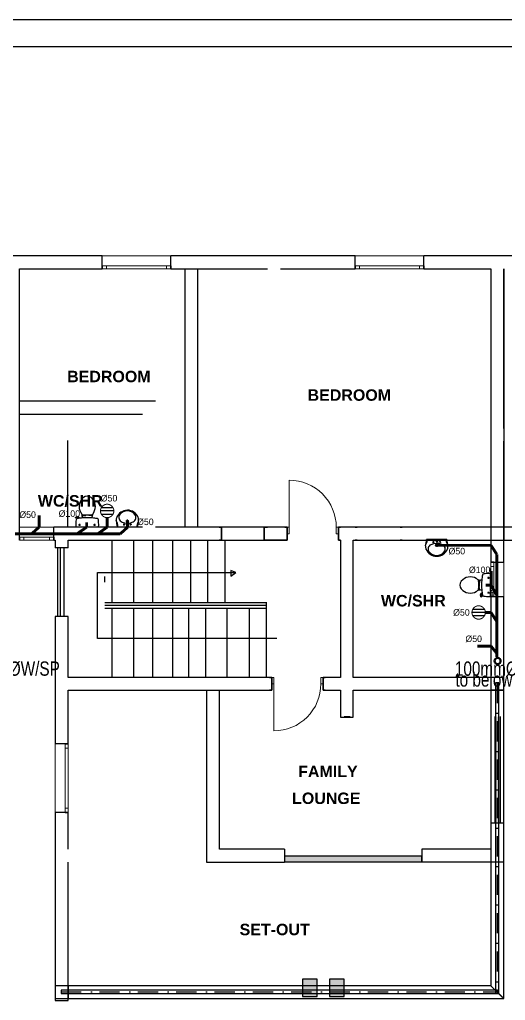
# Model space of a CAD drawing. Header units: inches. Extents: x 23 to 2032867, y 13 to 664695.
# Drawn here: x 333760 to 342249, y 492020 to 509159 of the extents above; entities that cross this region are included whole.
import ezdxf

# ---------------------------------------------------------------- set-up
doc = ezdxf.new("R2010")
doc.units = ezdxf.units.IN
doc.header["$MEASUREMENT"] = 0
for name, pattern in [('DASHED1', [1, 0.3, -0.4, 0.3]), ('Dot & Dashed', [670.277762, 352.777767, -176.388884, 0, -141.111112]), ('Hidden Line', [391.222223, 282.222223, -109])]:
    doc.linetypes.add(name, pattern=pattern)
for name, color, linetype, lineweight, true_color in [('2D Drafting - General_Pen_No__62', 7, 'Continuous', 20, 0xaaaaaa), ('2D Drafting - General_Pen_No__82', 7, 'Continuous', 20, 0xaaaaaa), ('Annotation - Text_Pen_No__86', 7, 'Continuous', 20, 0x5555ff), ('ARCHICAD Doors_Pen_No__23', 7, 'Continuous', 20, 0xff6600), ('ARCHICAD Doors_Pen_No__3', 7, 'Continuous', 18, 0xff6600), ('ARCHICAD Windows_Pen_No__23', 7, 'Continuous', 20, 0xff6600), ('ARCHICAD Windows_Pen_No__3', 7, 'Continuous', 18, 0xff6600), ('Structural - Bearing_Pen_No__160', 7, 'Continuous', 20, 0xb4a35c), ('Structural - Bearing_Pen_No__165', 7, 'Continuous', 13, 0x80d6ff), ('Structural - Bearing_Pen_No__87', 7, 'Continuous', 20, 0x6a6a6a)]:
    doc.layers.add(name, color=color, linetype=linetype, lineweight=lineweight, true_color=true_color)
for name, color, linetype in [('ABG-DI', 1, 'Continuous'), ('E-inst.', 3, 'Continuous'), ('LIAB', 8, 'Continuous'), ('PLOTYR', 15, 'Continuous')]:
    doc.layers.add(name, color=color, linetype=linetype)
for name, color, linetype, lineweight in [('ARCHICAD Doors_Pen_No__27', 7, 'Continuous', 35), ('ARCHICAD Windows_Pen_No__27', 7, 'Continuous', 35), ('Building', 8, 'Continuous', 18), ('Interior - Furniture _Pen_No__16', 124, 'Continuous', 20), ('Interior - Furniture _Pen_No__75', 6, 'Continuous', 20), ('Structural - Bearing_Pen_No__27', 7, 'Continuous', 35), ('waste', 3, 'Continuous', 50)]:
    doc.layers.add(name, color=color, linetype=linetype, lineweight=lineweight)
doc.styles.add('GENERATED_STYLE_2', font='arialbd.ttf')
doc.styles.add('SPIRITTXTSTYLE1', font='ORIG2')

# ---------------------------------------------------------------- blocks, each defined once
blk = doc.blocks.new('drainage')
at = {"layer": 'ABG-DI', "color": 6, "linetype": 'Continuous'}
for p, q in [((47349, -38849), (47583, -38849)), ((47362, -38794), (47570, -38794)), ((47366, -38910), (47566, -38910))]:
    blk.add_line(p, q, dxfattribs=at)
at = {"layer": 'ABG-DI', "color": 6, "linetype": 'Continuous', "const_width": 17.6}
for points in [[(47583, -38849, 1), (47349, -38849)], [(47583, -38849, -1), (47349, -38849)]]:
    blk.add_lwpolyline(points, format="xyb", dxfattribs=at)

msp = doc.modelspace()

# ---------------------------------------------------------------- hatches: boundary and pattern name
at = {"layer": 'Structural - Bearing_Pen_No__160', "linetype": 'Continuous', "lineweight": 25}
for points in [[(338960.815, 492390.561), (338705.437, 492390.561), (338705.437, 492090.561), (338960.815, 492090.561)], [(339429.816, 492390.554), (339174.438, 492390.554), (339174.438, 492090.554), (339429.816, 492090.554)]]:
    msp.add_hatch(color=8, dxfattribs=at).paths.add_polyline_path(points)
at = {"layer": 'Structural - Bearing_Pen_No__165', "linetype": 'Continuous', "lineweight": 25}
for points in [[(342065.707, 496979.716), (342065.707, 495123.494), (342165.707, 495123.494), (342165.707, 496979.716)], [(338386.414, 494439.214), (340786.414, 494439.214), (340786.414, 494539.214), (338386.414, 494539.214)]]:
    msp.add_hatch(color=8, dxfattribs=at).paths.add_polyline_path(points)

# ---------------------------------------------------------------- linework, layer by layer
at = {"color": 8, "linetype": 'Hidden Line'}
for p, q in [((342220.363, 497664.839), (341995.363, 497664.839)), ((341995.363, 497664.839), (341995.363, 497439.839)), ((342220.363, 497439.839), (342220.363, 497664.839)), ((342220.363, 497439.839), (341995.363, 497439.839)), ((341995.363, 497439.839), (341995.363, 492276.438)), ((341995.363, 497439.839), (342220.363, 497439.839)), ((342220.363, 492051.438), (342220.363, 497439.839)), ((334382.613, 492276.438), (334382.613, 492051.438)), ((334607.613, 492276.438), (334382.613, 492276.438)), ((341995.363, 492276.438), (334607.613, 492276.438)), ((334607.613, 492276.438), (334607.613, 492051.438)), ((334607.613, 492051.438), (334607.613, 492276.438)), ((342220.363, 492051.438), (341995.363, 492276.438)), ((341995.363, 492276.438), (342220.363, 492051.438)), ((334382.613, 492051.438), (334607.613, 492051.438)), ((334607.613, 492051.438), (342220.363, 492051.438))]:
    msp.add_line(p, q, dxfattribs=at)
at = {"layer": '2D Drafting - General_Pen_No__62', "color": 8, "linetype": 'Continuous', "lineweight": 25}
for p, q in [((335123.824, 498343.301), (335123.824, 499497.619)), ((335123.824, 499497.619), (337537.732, 499497.619)), ((337537.732, 499497.619), (337453.059, 499531.126)), ((337453.059, 499531.126), (337453.059, 499432.052)), ((337453.059, 499432.052), (337537.732, 499497.619)), ((338256.809, 498343.301), (335123.824, 498343.301))]:
    msp.add_line(p, q, dxfattribs=at)
at = {"layer": '2D Drafting - General_Pen_No__82', "color": 8, "linetype": 'Continuous', "lineweight": 25}
for p, q in [((335378.259, 498975.483), (335378.259, 500064.693)), ((335378.259, 498975.483), (335378.259, 500064.693)), ((335754.162, 498975.483), (335754.162, 500064.693)), ((335754.162, 498975.483), (335754.162, 500064.693)), ((336087.177, 498975.483), (336087.177, 500064.693)), ((336087.177, 498975.483), (336087.177, 500064.693)), ((336439.33, 498975.483), (336439.33, 500064.693)), ((336439.33, 498975.483), (336439.33, 500064.693)), ((336749.85, 498975.483), (336749.85, 500064.693)), ((336749.85, 498975.483), (336749.85, 500064.693)), ((337049.85, 498975.483), (337049.85, 500064.693)), ((337049.85, 498975.483), (337049.85, 500064.693)), ((337349.85, 498975.483), (337349.85, 500064.693)), ((337349.85, 498975.483), (337349.85, 500064.693)), ((334419.994, 499927.644), (334419.994, 498735.072)), ((334419.994, 499927.644), (334419.994, 498735.072)), ((334470.448, 499927.644), (334470.448, 498735.072)), ((334470.448, 499927.644), (334470.448, 498735.072)), ((334531.71, 499933.58), (334531.71, 498726.519)), ((334531.71, 499933.58), (334531.71, 498726.519)), ((335252.115, 499328.33), (335252.115, 499428.703)), ((335252.115, 499328.33), (335252.115, 499428.703)), ((335252.115, 498971.931), (338080.764, 498971.931)), ((335252.115, 498971.931), (338080.764, 498971.931)), ((338068.484, 498975.483), (338068.484, 497664.839)), ((338068.484, 498975.483), (338068.484, 497664.839)), ((335252.115, 498927.321), (338079.886, 498927.321)), ((335252.115, 498927.321), (338079.886, 498927.321)), ((335252.115, 498871.558), (338080.764, 498871.558)), ((335252.115, 498871.558), (338080.764, 498871.558)), ((335378.259, 497664.839), (335378.259, 498875.11)), ((335378.259, 497664.839), (335378.259, 498875.11)), ((335754.162, 497664.839), (335754.162, 498875.11)), ((335754.162, 497664.839), (335754.162, 498875.11)), ((336087.177, 497664.839), (336087.177, 498875.11)), ((336087.177, 497664.839), (336087.177, 498875.11)), ((336439.33, 497664.839), (336439.33, 498875.11)), ((336439.33, 497664.839), (336439.33, 498875.11)), ((336716.174, 497664.839), (336716.174, 498875.11)), ((336716.174, 497664.839), (336716.174, 498875.11)), ((337016.174, 497664.839), (337016.174, 498875.11)), ((337016.174, 497664.839), (337016.174, 498875.11)), ((337389.967, 497664.839), (337389.967, 498875.11)), ((337389.967, 497664.839), (337389.967, 498875.11)), ((337778.75, 497664.839), (337778.75, 498875.11)), ((337778.75, 497664.839), (337778.75, 498875.11))]:
    msp.add_line(p, q, dxfattribs=at)
at = {"layer": 'ARCHICAD Doors_Pen_No__23', "color": 8, "linetype": 'Continuous'}
for p, q in [((337285.892, 500289.483), (337285.892, 500174.483)), ((338035.892, 500174.483), (338035.892, 500289.483)), ((338433.174, 500289.483), (338473.174, 500289.483)), ((338433.174, 500174.483), (338433.174, 500289.483)), ((338473.174, 500174.483), (338433.174, 500174.483)), ((338473.174, 500289.483), (338473.174, 500174.483)), ((339293.174, 500174.483), (339293.174, 500289.483)), ((339293.174, 500289.483), (339333.174, 500289.483)), ((339333.174, 500174.483), (339293.174, 500174.483)), ((339333.174, 500289.483), (339333.174, 500174.483)), ((338204.937, 497664.839), (338164.937, 497664.839)), ((338164.937, 497664.839), (338164.937, 497549.839)), ((338204.937, 497549.839), (338204.937, 497664.839)), ((339064.937, 497664.839), (339024.937, 497664.839)), ((339024.937, 497664.839), (339024.937, 497549.839)), ((339064.937, 497549.839), (339064.937, 497664.839)), ((338164.937, 497549.839), (338204.937, 497549.839)), ((339024.937, 497549.839), (339064.937, 497549.839))]:
    msp.add_line(p, q, dxfattribs=at)
at = {"layer": 'ARCHICAD Doors_Pen_No__27', "color": 8, "linetype": 'Continuous'}
for p, q in [((337285.892, 500289.483), (337248.892, 500289.483)), ((337285.892, 500289.483), (337285.892, 500174.483)), ((337285.892, 500174.483), (337285.892, 500064.483)), ((338035.892, 500289.483), (338035.892, 500174.483)), ((338035.892, 500289.483), (338094.631, 500289.483)), ((338035.892, 500174.483), (338035.892, 500064.483)), ((338433.174, 500289.483), (338396.174, 500289.483)), ((338433.174, 500289.483), (338433.174, 500174.483)), ((338433.174, 500174.483), (338433.174, 500064.483)), ((339333.174, 500289.483), (339333.174, 500174.483)), ((339333.174, 500289.483), (339370.174, 500289.483)), ((339333.174, 500174.483), (339333.174, 500064.483)), ((339659.931, 500289.483), (339622.931, 500289.483)), ((340409.931, 500289.483), (340446.931, 500289.483)), ((337285.892, 500064.483), (337248.892, 500064.483)), ((338035.892, 500064.483), (338433.174, 500064.483)), ((338433.174, 500064.483), (338396.174, 500064.483)), ((339333.174, 500064.483), (339370.174, 500064.483)), ((339659.931, 500064.483), (339622.931, 500064.483)), ((340409.931, 500064.483), (340446.931, 500064.483)), ((338164.937, 497664.839), (338127.937, 497664.839)), ((338164.937, 497664.839), (338164.937, 497549.839)), ((339064.937, 497664.839), (339064.937, 497549.839)), ((339064.937, 497664.839), (339101.937, 497664.839)), ((338164.937, 497439.839), (338127.937, 497439.839)), ((338164.937, 497549.839), (338164.937, 497439.839)), ((339064.937, 497549.839), (339064.937, 497439.839)), ((339064.937, 497439.839), (339101.937, 497439.839))]:
    msp.add_line(p, q, dxfattribs=at)
at = {"layer": 'ARCHICAD Doors_Pen_No__3', "color": 8, "linetype": 'Continuous'}
for p, q in [((338473.174, 500289.483), (338473.174, 501109.483)), ((338204.937, 497549.839), (338204.937, 496729.839))]:
    msp.add_line(p, q, dxfattribs=at)
at = {"layer": 'ARCHICAD Doors_Pen_No__3', "color": 8, "linetype": 'Continuous', "extrusion": (0, 0, -1)}
msp.add_ellipse((338473.174, 500289.483), major_axis=(-579.828, 579.828), ratio=1, start_param=0.785398163, end_param=2.35619449, dxfattribs=at)
at = {"layer": 'ARCHICAD Doors_Pen_No__3', "color": 8, "linetype": 'Continuous'}
msp.add_ellipse((338204.937, 497549.839), major_axis=(579.828, 579.828), ratio=1, start_param=3.926990817, end_param=5.497787144, dxfattribs=at)
at = {"layer": 'ARCHICAD Windows_Pen_No__23', "color": 8, "linetype": 'Continuous'}
for p, q in [((335277.331, 504855.241), (335202.331, 504855.241)), ((335202.331, 504805.241), (335277.331, 504805.241)), ((335277.331, 504805.241), (335277.331, 504855.241)), ((336402.331, 504855.241), (336327.331, 504855.241)), ((336327.331, 504855.241), (336327.331, 504805.241)), ((336327.331, 504805.241), (336402.331, 504805.241)), ((339622.293, 504855.241), (339697.293, 504855.241)), ((339697.293, 504805.241), (339622.293, 504805.241)), ((339697.293, 504855.241), (339697.293, 504805.241)), ((340747.293, 504805.241), (340747.293, 504855.241)), ((340747.293, 504855.241), (340822.293, 504855.241)), ((340822.293, 504805.241), (340747.293, 504805.241)), ((333760.363, 500114.483), (333835.363, 500114.483)), ((333835.363, 500064.483), (333760.363, 500064.483)), ((333835.363, 500114.483), (333835.363, 500064.483)), ((334285.363, 500064.483), (334285.363, 500114.483)), ((334285.363, 500114.483), (334360.363, 500114.483)), ((334360.363, 500064.483), (334285.363, 500064.483)), ((341997.381, 499602.715), (341997.381, 499677.715)), ((342047.381, 499677.715), (342047.381, 499602.715)), ((342047.381, 499602.715), (341997.381, 499602.715)), ((341997.381, 499077.715), (341997.381, 499152.715)), ((341997.381, 499152.715), (342047.381, 499152.715)), ((341997.381, 499077.715), (341997.381, 499152.715)), ((342019.631, 499077.715), (342019.631, 499152.715)), ((342047.381, 499152.715), (342047.381, 499077.715)), ((334557.613, 496504.757), (334557.613, 496429.757)), ((334557.613, 496429.757), (334607.613, 496429.757)), ((334607.613, 496429.757), (334607.613, 496504.757)), ((334607.613, 495379.757), (334557.613, 495379.757)), ((334557.613, 495379.757), (334557.613, 495304.757)), ((334607.613, 495304.757), (334607.613, 495379.757))]:
    msp.add_line(p, q, dxfattribs=at)
at = {"layer": 'ARCHICAD Windows_Pen_No__27', "color": 8, "linetype": 'Continuous'}
for p, q in [((335202.331, 504805.241), (335202.331, 504855.241)), ((336402.331, 504805.241), (336402.331, 504855.241)), ((339622.293, 504805.241), (339622.293, 504855.241)), ((340822.293, 504805.241), (340822.293, 504855.241)), ((333760.363, 500064.483), (333760.363, 500114.483)), ((334360.363, 500064.483), (334360.363, 500114.483)), ((341997.381, 499677.715), (342047.381, 499677.715)), ((341997.381, 499077.715), (342047.381, 499077.715)), ((334607.613, 496504.757), (334557.613, 496504.757)), ((334607.613, 495304.757), (334557.613, 495304.757))]:
    msp.add_line(p, q, dxfattribs=at)
at = {"layer": 'ARCHICAD Windows_Pen_No__3', "color": 8, "linetype": 'Continuous'}
for p, q in [((336402.331, 505030.241), (335202.331, 505030.241)), ((340822.293, 505030.241), (339622.293, 505030.241)), ((336402.331, 504805.241), (335202.331, 504805.241)), ((336327.331, 504855.241), (335277.331, 504855.241)), ((335277.331, 504805.241), (336327.331, 504805.241)), ((340822.293, 504805.241), (339622.293, 504805.241)), ((339697.293, 504855.241), (340747.293, 504855.241)), ((340747.293, 504805.241), (339697.293, 504805.241)), ((334360.363, 500289.483), (333760.363, 500289.483)), ((334360.363, 500064.483), (333760.363, 500064.483)), ((333835.363, 500114.483), (334285.363, 500114.483)), ((334285.363, 500064.483), (333835.363, 500064.483)), ((341997.381, 499077.715), (341997.381, 499677.715)), ((342222.381, 499077.715), (342222.381, 499677.715)), ((341997.381, 499152.715), (341997.381, 499602.715)), ((342047.381, 499602.715), (342047.381, 499152.715)), ((334382.613, 495304.757), (334382.613, 496504.757)), ((334557.613, 496429.757), (334557.613, 495379.757)), ((334607.613, 495304.757), (334607.613, 496504.757)), ((334607.613, 495379.757), (334607.613, 496429.757))]:
    msp.add_line(p, q, dxfattribs=at)
at = {"layer": 'Building', "linetype": 'Continuous', "lineweight": 30, "ltscale": 1000}
for p, q in [((334863.764, 500505.85), (334863.764, 500490.685)), ((334863.764, 500490.685), (334897.848, 500490.685)), ((334890.056, 500490.685), (334890.056, 500503.708)), ((334897.848, 500490.685), (334897.848, 500503.259)), ((334897.848, 500494.813), (334914.85, 500494.813)), ((334969.937, 500498.553), (334914.85, 500498.553)), ((334914.85, 500494.813), (334914.85, 500498.553)), ((334969.937, 500494.813), (334969.937, 500498.553)), ((334986.939, 500494.813), (334969.937, 500494.813)), ((334986.939, 500490.685), (334986.939, 500504.116)), ((335021.023, 500490.685), (334986.939, 500490.685)), ((334994.731, 500490.685), (334994.731, 500504.715)), ((335021.023, 500507.368), (335021.023, 500490.685)), ((334736.242, 500454.533), (334734.865, 500459.418)), ((334738.041, 500464.328), (334778.443, 500470.351)), ((334769.587, 500455.413), (334740.482, 500451.724)), ((334778.191, 500449.288), (334779.868, 500441.324)), ((334800.865, 500453.566), (334778.379, 500448.397)), ((334803.267, 500445.149), (334800.048, 500456.429)), ((334855.99, 500475.34), (334855.99, 500451.556)), ((335028.797, 500451.556), (335028.797, 500475.34)), ((335478.454, 500294.043), (335476.579, 500316.39)), ((335478.454, 500294.043, -1683.122), (335476.579, 500316.39, -1683.122)), ((335809.999, 500294.043), (335811.875, 500316.391)), ((335809.999, 500294.043, -1683.122), (335811.875, 500316.391, -1683.122)), ((334749.003, 500295.816), (335135.784, 500295.816)), ((335468.34, 500294.043), (335820.113, 500294.043)), ((335468.34, 500294.043, -1683.122), (335820.113, 500294.043, -1683.122)), ((341224.398, 500073.325), (340872.625, 500073.325)), ((341224.398, 500073.325, -1683.122), (340872.625, 500073.325, -1683.122)), ((340882.739, 500073.325), (340880.864, 500050.978)), ((340882.739, 500073.325, -1683.122), (340880.864, 500050.978, -1683.122)), ((341214.284, 500073.325), (341216.16, 500050.978)), ((341214.284, 500073.325, -1683.122), (341216.16, 500050.978, -1683.122)), ((341991.048, 499085.039), (341991.048, 499471.82)), ((341779.496, 499357.059), (341796.178, 499357.059)), ((341796.178, 499330.767), (341782.149, 499330.767)), ((341796.178, 499322.975), (341782.748, 499322.975)), ((341792.051, 499305.973), (341788.311, 499305.973)), ((341788.311, 499305.973), (341788.311, 499250.886)), ((341792.051, 499322.975), (341792.051, 499305.973)), ((341796.178, 499357.059), (341796.178, 499322.975)), ((341835.307, 499364.833), (341811.523, 499364.833)), ((341781.014, 499199.8), (341796.178, 499199.8)), ((341796.178, 499226.092), (341783.156, 499226.092)), ((341796.178, 499233.884), (341783.605, 499233.884)), ((341792.051, 499250.886), (341788.311, 499250.886)), ((341792.051, 499233.884), (341792.051, 499250.886)), ((341796.178, 499199.8), (341796.178, 499233.884)), ((341811.523, 499192.026), (341835.307, 499192.026)), ((341822.536, 499074.077), (341816.513, 499114.479)), ((341841.715, 499139.303), (341830.435, 499136.084)), ((341831.45, 499105.623), (341835.14, 499076.518)), ((341833.298, 499136.901), (341838.467, 499114.415)), ((341837.576, 499114.227), (341845.54, 499115.904)), ((341832.331, 499072.278), (341827.446, 499070.901))]:
    msp.add_line(p, q, dxfattribs=at)
at = {"layer": 'Building', "linetype": 'Continuous', "lineweight": 30, "ltscale": 50}
for p, q in [((334791.716, 500330.881), (334823.46, 500330.881)), ((334807.588, 500346.753), (334807.588, 500315.01)), ((335053.398, 500330.881), (335085.416, 500330.881)), ((335069.407, 500346.891), (335069.407, 500314.872)), ((335670.576, 500394.925), (335617.878, 500394.925)), ((335670.576, 500394.925, -1683.122), (335617.878, 500394.925, -1683.122)), ((335644.227, 500367.661), (335644.227, 500421.861)), ((335644.227, 500367.661, -1683.122), (335644.227, 500421.861, -1683.122)), ((341022.163, 499972.443), (341074.861, 499972.443)), ((341022.163, 499972.443, -1683.122), (341074.861, 499972.443, -1683.122)), ((341048.512, 499999.708), (341048.512, 499945.507)), ((341048.512, 499999.708, -1683.122), (341048.512, 499945.507, -1683.122)), ((341939.973, 499405.443), (341971.992, 499405.443)), ((341955.982, 499389.434), (341955.982, 499421.452)), ((341940.111, 499143.624), (341971.854, 499143.624)), ((341955.982, 499127.752), (341955.982, 499159.496))]:
    msp.add_line(p, q, dxfattribs=at)
at = {"layer": 'Building', "linetype": 'DASHED1', "lineweight": 30, "ltscale": 50}
for p, q in [((335570.433, 500337.728), (335605.813, 500337.728)), ((335570.433, 500337.728, -1683.122), (335605.813, 500337.728, -1683.122)), ((335588.123, 500320.686), (335588.123, 500355.61)), ((335588.123, 500320.686, -1683.122), (335588.123, 500355.61, -1683.122)), ((335626.537, 500333.316), (335661.917, 500333.316)), ((335626.537, 500333.316, -1683.122), (335661.917, 500333.316, -1683.122)), ((335644.227, 500316.273), (335644.227, 500351.198)), ((335644.227, 500316.273, -1683.122), (335644.227, 500351.198, -1683.122)), ((335718.021, 500337.728), (335682.641, 500337.728)), ((335718.021, 500337.728, -1683.122), (335682.641, 500337.728, -1683.122)), ((335700.331, 500320.686), (335700.331, 500355.61)), ((335700.331, 500320.686, -1683.122), (335700.331, 500355.61, -1683.122)), ((340974.718, 500029.64), (341010.098, 500029.64)), ((340974.718, 500029.64, -1683.122), (341010.098, 500029.64, -1683.122)), ((340992.408, 500046.683), (340992.408, 500011.758)), ((340992.408, 500046.683, -1683.122), (340992.408, 500011.758, -1683.122)), ((341066.202, 500034.052), (341030.822, 500034.052)), ((341066.202, 500034.052, -1683.122), (341030.822, 500034.052, -1683.122)), ((341048.512, 500051.095), (341048.512, 500016.171)), ((341048.512, 500051.095, -1683.122), (341048.512, 500016.171, -1683.122)), ((341122.306, 500029.64), (341086.926, 500029.64)), ((341122.306, 500029.64, -1683.122), (341086.926, 500029.64, -1683.122)), ((341104.616, 500046.683), (341104.616, 500011.758)), ((341104.616, 500046.683, -1683.122), (341104.616, 500011.758, -1683.122))]:
    msp.add_line(p, q, dxfattribs=at)
at = {"layer": 'Building', "linetype": 'Continuous', "ltscale": 200}
for p, q in [((334948.727, 500289.483), (334936.06, 500302.15)), ((334936.06, 500302.15), (334936.06, 500289.483)), ((334936.06, 500289.483), (334948.727, 500302.15)), ((334948.727, 500302.15), (334948.727, 500289.483)), ((341984.714, 499284.763), (341997.381, 499284.763)), ((341997.381, 499284.763), (341984.714, 499272.096)), ((341997.381, 499272.096), (341984.714, 499284.763)), ((341984.714, 499272.096), (341997.381, 499272.096))]:
    msp.add_line(p, q, dxfattribs=at)
at = {"layer": 'Building', "linetype": 'Continuous', "lineweight": 30, "ltscale": 200}
for p, q in [((335648.787, 500289.483), (335639.667, 500298.603)), ((335639.667, 500298.603), (335639.667, 500289.483)), ((335639.667, 500289.483), (335648.787, 500298.603)), ((335648.787, 500289.483, -1683.122), (335639.667, 500298.603, -1683.122)), ((335639.667, 500298.603, -1683.122), (335639.667, 500289.483, -1683.122)), ((335639.667, 500289.483, -1683.122), (335648.787, 500298.603, -1683.122)), ((335648.787, 500298.603), (335648.787, 500289.483)), ((335648.787, 500298.603, -1683.122), (335648.787, 500289.483, -1683.122)), ((341043.952, 500068.765), (341043.952, 500077.886)), ((341043.952, 500077.886), (341053.072, 500068.765)), ((341053.072, 500077.886), (341043.952, 500068.765)), ((341043.952, 500068.765, -1683.122), (341043.952, 500077.886, -1683.122)), ((341043.952, 500077.886, -1683.122), (341053.072, 500068.765, -1683.122)), ((341053.072, 500077.886, -1683.122), (341043.952, 500068.765, -1683.122)), ((341053.072, 500068.765), (341053.072, 500077.886)), ((341053.072, 500068.765, -1683.122), (341053.072, 500077.886, -1683.122))]:
    msp.add_line(p, q, dxfattribs=at)
at = {"layer": 'Building', "linetype": 'Continuous', "lineweight": 30, "ltscale": 50}
for centre in [(334807.588, 500330.881), (335069.407, 500330.881), (341955.982, 499405.443), (341955.982, 499143.624)]:
    msp.add_circle(centre, 9.351, dxfattribs=at)
at = {"layer": 'Building', "linetype": 'DASHED1', "lineweight": 30, "ltscale": 50}
for centre in [(335588.123, 500337.728), (335588.123, 500337.728, -1683.122), (335644.227, 500333.316), (335644.227, 500333.316, -1683.122), (335700.331, 500337.728), (335700.331, 500337.728, -1683.122), (340992.408, 500029.64), (340992.408, 500029.64, -1683.122), (341048.512, 500034.052), (341048.512, 500034.052, -1683.122), (341104.616, 500029.64), (341104.616, 500029.64, -1683.122)]:
    msp.add_circle(centre, 9.504, dxfattribs=at)
at = {"layer": 'Building', "linetype": 'Continuous', "lineweight": 30, "ltscale": 1000}
for centre, radius in [((335644.227, 500394.925), 18.608), ((335644.227, 500394.925, -1683.122), 18.608), ((335644.227, 500394.925), 10.99), ((335644.227, 500394.925, -1683.122), 10.99), ((341048.512, 499972.443), 18.608), ((341048.512, 499972.443, -1683.122), 18.608), ((341048.512, 499972.443), 10.99), ((341048.512, 499972.443, -1683.122), 10.99)]:
    msp.add_circle(centre, radius, dxfattribs=at)
for centre, radius, start, end in [((334942.393, 500728.285), 105.195, 50.8791806, 129.1208282), ((335005.093, 500651.191), 204.567, 129.1208282, 211.0923054), ((334879.694, 500651.191), 204.567, 328.9077103, 50.8791806), ((335130.19, 500726.631), 350.65, 211.0923054, 213.8429316), ((334755.424, 500475.34), 100.566, 0.0000019, 33.8429404), ((334865.37, 500521.351), 15.584, 217.7817379, 264.3005444), ((334935.47, 501223.724), 721.447, 264.3005444, 276.9358206), ((335020.708, 500523.027), 15.584, 276.9358105, 322.5800181), ((335129.363, 500475.34), 100.566, 146.1570684, 180), ((334754.598, 500726.631), 350.65, 326.1570702, 328.9077103), ((335644.232, 500382.797), 203.147, 22.4424723, 158.1531127), ((335644.232, 500382.797, -1683.122), 203.147, 22.4424723, 158.1531127), ((335578.158, 500458.948), 83.628, 141.6817737, 253.2461383), ((335578.158, 500458.948, -1683.122), 83.628, 141.6817737, 253.2461383), ((335644.227, 500405.915), 168.347, 38.53754, 141.4625075), ((335644.227, 500405.915, -1683.122), 168.347, 38.53754, 141.4625075), ((335711.251, 500459.3), 82.661, 295.2174734, 38.537704), ((335711.251, 500459.3, -1683.122), 82.661, 295.2174734, 38.537704), ((334738.615, 500460.475), 3.896, 98.4778948, 195.7397884), ((334739.992, 500455.589), 3.896, 195.7397884, 277.2238087), ((334775.569, 500316.744), 33.819, 178.9808265, 218.2302081), ((335637.862, 500317.346), 896.106, 173.6508475, 180), ((334773.21, 500413.555), 26.118, 100.7270761, 173.6508475), ((334942.393, 499520.489), 935.068, 95.3019114, 100.7270761), ((334770.566, 500447.683), 7.792, 11.8886154, 97.22379), ((334781.315, 500451.083), 19.481, 15.9271971, 98.4778948), ((334942.213, 499522.429), 933.119, 84.6980974, 95.3019114), ((334942.393, 499520.489), 935.068, 79.2903908, 84.6980974), ((335111.235, 500413.238), 26.494, 6.330877, 79.2903908), ((335109.218, 500316.744), 33.819, 321.7697938, 1.0191617), ((334246.925, 500317.346), 896.106, 0.0000019, 6.330877), ((335552.46, 500420.603), 103.901, 157.5093438, 189.5474663), ((335552.46, 500420.603, -1683.122), 103.901, 157.5093438, 189.5474663), ((334886.09, 500252.556), 583.726, 4.075602, 14.9730049), ((334886.09, 500252.556, -1683.122), 583.726, 4.075602, 14.9730049), ((335569.965, 500410.035), 124.156, 155.8931025, 156.0931451), ((335569.965, 500410.035, -1683.122), 124.156, 155.8931025, 156.0931451), ((335372.678, 500316.39), 103.901, 0.0000006, 30.0992783), ((335372.678, 500316.39, -1683.122), 103.901, 0.0000006, 30.0992783), ((335643.874, 500599.276), 238.006, 247.8276538, 295.5349405), ((335643.874, 500599.276, -1683.122), 238.006, 247.8276538, 295.5349405), ((335915.776, 500316.391), 103.901, 149.9007316, 180.0000094), ((335915.776, 500316.391, -1683.122), 103.901, 149.9007316, 180.0000094), ((336402.363, 500252.556), 583.726, 165.0270052, 175.9244355), ((336402.363, 500252.556, -1683.122), 583.726, 165.0270052, 175.9244355), ((335735.994, 500420.603), 103.901, 350.4525984, 22.4906661), ((335735.994, 500420.603, -1683.122), 103.901, 350.4525984, 22.4906661), ((340956.745, 499946.765), 103.901, 170.4525984, 202.4906661), ((340956.745, 499946.765, -1683.122), 103.901, 170.4525984, 202.4906661), ((340290.376, 500114.812), 583.726, 345.0270052, 355.9244355), ((340290.376, 500114.812, -1683.122), 583.726, 345.0270052, 355.9244355), ((340776.963, 500050.978), 103.901, 329.9007316, 0.0000094), ((340776.963, 500050.978, -1683.122), 103.901, 329.9007316, 0.0000094), ((340981.488, 499908.068), 82.661, 115.2174734, 218.537704), ((340981.488, 499908.068, -1683.122), 82.661, 115.2174734, 218.537704), ((341048.865, 499768.093), 238.006, 67.8276538, 115.5349405), ((341048.865, 499768.093, -1683.122), 238.006, 67.8276538, 115.5349405), ((341114.58, 499908.421), 83.628, 321.6817737, 73.2461383), ((341114.58, 499908.421, -1683.122), 83.628, 321.6817737, 73.2461383), ((341320.061, 500050.978), 103.901, 180.0000006, 210.0992783), ((341320.061, 500050.978, -1683.122), 103.901, 180.0000006, 210.0992783), ((341806.648, 500114.812), 583.726, 184.075602, 194.9730049), ((341806.648, 500114.812, -1683.122), 583.726, 184.075602, 194.9730049), ((341140.279, 499946.765), 103.901, 337.5093438, 9.5474663), ((341140.279, 499946.765, -1683.122), 103.901, 337.5093438, 9.5474663), ((341048.507, 499984.572), 203.147, 202.4424723, 338.1531127), ((341048.507, 499984.572, -1683.122), 203.147, 202.4424723, 338.1531127), ((341048.512, 499961.453), 168.347, 218.53754, 321.4625075), ((341048.512, 499961.453, -1683.122), 168.347, 218.53754, 321.4625075), ((341122.773, 499957.334), 124.156, 335.8931025, 336.0931451), ((341122.773, 499957.334, -1683.122), 124.156, 335.8931025, 336.0931451), ((342766.374, 499278.429), 935.068, 169.2903908, 174.6980974), ((341873.626, 499447.271), 26.494, 96.330877, 169.2903908), ((341969.518, 498582.961), 896.106, 90.0000019, 96.330877), ((341970.12, 499445.254), 33.819, 51.7697938, 91.0191617), ((341558.579, 499278.429), 105.195, 140.8791806, 219.1208282), ((341635.673, 499215.73), 204.567, 58.9077103, 140.8791806), ((341560.233, 499090.634), 350.65, 56.1570702, 58.9077103), ((341811.523, 499465.399), 100.566, 236.1570684, 270), ((341763.837, 499356.744), 15.584, 6.9358105, 52.5800181), ((341063.14, 499271.506), 721.447, 354.3005444, 6.9358206), ((342764.435, 499278.25), 933.119, 174.6980974, 185.3019114), ((341635.673, 499341.129), 204.567, 219.1208282, 301.0923054), ((341560.233, 499466.226), 350.65, 301.0923054, 303.8429316), ((341811.523, 499091.46), 100.566, 90.0000019, 123.8429404), ((341765.513, 499201.406), 15.584, 307.7817379, 354.3005444), ((341835.781, 499117.351), 19.481, 105.9271971, 188.4778948), ((341839.181, 499106.602), 7.792, 101.8886154, 187.22379), ((342766.374, 499278.429), 935.068, 185.3019114, 190.7270761), ((341826.389, 499074.651), 3.896, 188.4778948, 285.7397884), ((341831.274, 499076.028), 3.896, 285.7397884, 7.2238087), ((341873.309, 499109.246), 26.118, 190.7270761, 263.6508475), ((341969.518, 499973.898), 896.106, 263.6508475, 270), ((341970.12, 499111.605), 33.819, 268.9808265, 308.2302081)]:
    msp.add_arc(centre, radius, start, end, dxfattribs=at)
at = {"layer": 'Interior - Furniture _Pen_No__16', "color": 8, "linetype": 'Continuous', "lineweight": 25}
for p, q in [((342133.66, 497568.492), (342073.66, 497568.492)), ((342073.66, 497568.492), (342073.66, 492141.11)), ((342133.66, 492141.11), (342133.66, 497568.492)), ((334485.087, 492201.11), (334485.087, 492141.11)), ((342113.396, 492201.11), (334485.087, 492201.11)), ((334485.087, 492141.11), (342113.396, 492141.11)), ((342073.66, 492141.11), (342133.66, 492141.11)), ((342113.396, 492141.11), (342113.396, 492201.11))]:
    msp.add_line(p, q, dxfattribs=at)
at = {"layer": 'Interior - Furniture _Pen_No__16', "color": 8, "linetype": 'Dot & Dashed', "lineweight": 25}
for p, q in [((342103.66, 497568.492), (342103.66, 492141.11)), ((334485.087, 492171.11), (342113.396, 492171.11))]:
    msp.add_line(p, q, dxfattribs=at)
at = {"layer": 'Interior - Furniture _Pen_No__75', "color": 8, "linetype": 'Continuous', "lineweight": 25}
for p, q in [((341997.381, 499190.947), (341997.381, 499564.483)), ((341997.381, 499236.74), (341997.381, 499518.69)), ((342019.631, 499236.74), (342019.631, 499518.69)), ((341989.091, 499177.641), (342004.556, 499183.845)), ((342004.556, 499183.845), (342019.631, 499190.947))]:
    msp.add_line(p, q, dxfattribs=at)
at = {"layer": 'LIAB', "color": 7, "linetype": 'Continuous', "ltscale": 256.031999}
msp.add_line((322791.628, 508689.955), (360221.743, 508689.955), dxfattribs=at)
at = {"layer": 'PLOTYR', "color": 1, "linetype": 'Continuous', "ltscale": 250}
msp.add_line((322198.595, 509159.377), (360691.165, 509159.377), dxfattribs=at)
at = {"layer": 'Structural - Bearing_Pen_No__27', "color": 8, "linetype": 'Continuous', "lineweight": 25}
for p, q in [((333760.363, 505030.241), (333535.363, 505030.241)), ((335202.331, 505030.241), (333760.363, 505030.241)), ((335202.331, 504855.241), (335202.331, 505030.241)), ((336402.331, 504855.241), (336402.331, 505030.241)), ((339622.293, 505030.241), (336402.331, 505030.241)), ((339622.293, 504855.241), (339622.293, 505030.241)), ((340822.293, 504855.241), (340822.293, 505030.241)), ((341997.381, 505030.241), (340822.293, 505030.241)), ((342222.381, 505030.241), (341997.381, 505030.241)), ((342447.381, 505030.241), (342222.381, 505030.241)), ((333760.363, 502014.741), (333760.363, 504805.241)), ((333760.363, 504805.241), (335202.331, 504805.241)), ((335202.331, 504805.241), (335202.331, 504855.241)), ((336402.331, 504805.241), (336402.331, 504855.241)), ((336402.331, 504805.241), (338094.631, 504805.241)), ((336649.436, 504805.241), (336649.436, 500289.483)), ((336874.436, 500289.483), (336874.436, 504805.241)), ((338319.631, 504805.241), (339622.293, 504805.241)), ((339622.293, 504805.241), (339622.293, 504855.241)), ((340822.293, 504805.241), (340822.293, 504855.241)), ((340822.293, 504805.241), (341997.381, 504805.241)), ((341997.381, 504805.241), (341997.381, 499677.715)), ((342222.381, 502014.741), (342222.381, 504805.241)), ((342222.381, 504805.241), (342222.381, 500064.483)), ((336135.348, 502489.119), (333760.363, 502489.119)), ((333760.363, 500289.483), (333760.363, 502264.119)), ((333760.363, 502264.119), (335910.348, 502264.119)), ((334599.26, 501804.275), (334599.26, 500289.483)), ((342222.381, 500289.483), (342222.381, 501789.741)), ((333760.363, 500114.483), (333760.363, 500289.483)), ((334360.363, 500114.483), (334360.363, 500289.483)), ((335910.348, 500289.483), (334360.363, 500289.483)), ((337285.892, 500289.483), (336135.348, 500289.483)), ((337285.892, 500289.483), (337248.892, 500289.483)), ((337285.892, 500289.483), (337285.892, 500174.483)), ((338094.631, 500289.483), (337285.892, 500289.483)), ((337285.892, 500174.483), (337285.892, 500064.483)), ((338035.892, 500289.483), (338094.631, 500289.483)), ((338035.892, 500289.483), (338035.892, 500174.483)), ((338035.892, 500174.483), (338035.892, 500064.483)), ((338433.174, 500289.483), (338094.631, 500289.483)), ((338433.174, 500289.483), (338396.174, 500289.483)), ((338433.174, 500289.483), (338433.174, 500174.483)), ((338433.174, 500174.483), (338433.174, 500064.483)), ((339333.174, 500289.483), (339370.174, 500289.483)), ((339333.174, 500289.483), (339333.174, 500174.483)), ((339659.931, 500289.483), (339333.174, 500289.483)), ((339333.174, 500174.483), (339333.174, 500064.483)), ((339659.931, 500289.483), (339622.931, 500289.483)), ((342221.584, 500289.483), (339659.931, 500289.483)), ((340409.931, 500289.483), (340446.931, 500289.483)), ((342221.584, 500064.483), (342221.584, 500289.483)), ((342447.381, 500289.483), (342222.381, 500289.483)), ((333760.363, 500064.483), (333760.363, 500114.483)), ((334360.363, 500064.483), (334360.363, 500114.483)), ((334360.363, 500064.483), (334382.613, 500064.483)), ((334382.613, 500064.483), (334382.613, 499930.05)), ((334607.613, 499930.05), (334607.613, 500064.483)), ((334607.613, 500064.483), (337285.892, 500064.483)), ((337285.892, 500064.483), (337248.892, 500064.483)), ((337285.892, 500064.483), (338433.174, 500064.483)), ((338035.892, 500064.483), (338433.174, 500064.483)), ((338433.174, 500064.483), (338396.174, 500064.483)), ((339333.174, 500064.483), (339370.174, 500064.483)), ((339333.174, 500064.483), (339366.273, 500064.483)), ((339366.273, 500064.483), (339366.273, 497664.839)), ((339591.273, 497664.839), (339591.273, 500064.483)), ((339591.273, 500064.483), (339659.931, 500064.483)), ((339659.931, 500064.483), (339622.931, 500064.483)), ((339659.931, 500064.483), (342221.584, 500064.483)), ((340409.931, 500064.483), (340446.931, 500064.483)), ((342222.381, 499677.715), (342222.381, 500064.483)), ((342222.381, 500064.483), (342447.381, 500064.483)), ((334607.613, 499930.05), (334382.613, 499930.05)), ((341997.381, 499677.715), (342047.381, 499677.715)), ((342047.381, 499677.715), (342222.381, 499677.715)), ((341997.381, 499077.715), (342047.381, 499077.715)), ((341997.381, 499077.715), (341997.381, 497439.839)), ((342047.381, 499077.715), (342222.381, 499077.715)), ((342222.381, 497439.839), (342222.381, 499077.715)), ((334607.613, 498730.05), (334382.613, 498730.05)), ((334382.613, 498730.05), (334382.613, 497439.839)), ((334607.613, 497664.839), (334607.613, 498730.05)), ((338164.937, 497664.839), (334607.613, 497664.839)), ((338164.937, 497664.839), (338127.937, 497664.839)), ((338164.937, 497664.839), (338164.937, 497549.839)), ((339064.937, 497664.839), (339101.937, 497664.839)), ((339064.937, 497664.839), (339064.937, 497549.839)), ((339366.273, 497664.839), (339064.937, 497664.839)), ((342220.363, 497664.839), (339591.273, 497664.839)), ((342220.363, 497439.839), (342220.363, 497664.839)), ((334382.613, 497439.839), (334382.613, 496504.757)), ((334607.613, 497439.839), (338164.937, 497439.839)), ((334607.613, 496504.757), (334607.613, 497439.839)), ((337026.852, 497439.839), (337026.852, 494437.196)), ((337251.852, 494662.196), (337251.852, 497439.839)), ((338164.937, 497439.839), (338127.937, 497439.839)), ((338164.937, 497549.839), (338164.937, 497439.839)), ((339064.937, 497549.839), (339064.937, 497439.839)), ((339064.937, 497439.839), (339101.937, 497439.839)), ((339064.937, 497439.839), (339366.273, 497439.839)), ((339366.273, 497439.839), (339366.273, 496968.287)), ((339591.273, 496968.287), (339591.273, 497439.839)), ((339591.273, 497439.839), (341995.363, 497439.839)), ((341997.381, 497439.839), (342222.381, 497439.839)), ((339366.273, 496968.287), (339591.273, 496968.287)), ((339534.599, 496977.698), (339434.599, 496977.698)), ((342065.707, 496979.716), (342065.707, 495123.494)), ((342165.707, 495123.494), (342165.707, 496979.716)), ((334557.613, 496504.757), (334382.613, 496504.757)), ((334607.613, 496504.757), (334557.613, 496504.757)), ((334557.613, 495304.757), (334382.613, 495304.757)), ((334382.613, 495304.757), (334382.613, 494662.196)), ((334607.613, 495304.757), (334557.613, 495304.757)), ((334607.613, 494662.196), (334607.613, 495304.757)), ((341997.381, 495123.035), (342222.381, 495123.035)), ((341997.381, 495123.035), (341997.381, 494664.214)), ((342065.707, 495123.494), (342165.707, 495123.494)), ((342222.381, 494439.214), (342222.381, 495123.035)), ((334382.613, 494662.196), (334382.613, 494437.196)), ((338387.58, 494662.196), (337251.852, 494662.196)), ((338387.58, 494662.196), (338387.58, 494437.196)), ((340786.414, 494664.214), (340786.414, 494439.214)), ((341997.381, 494664.214), (340786.414, 494664.214)), ((340786.414, 494539.214), (338386.414, 494539.214)), ((338387.58, 494537.196), (338387.58, 494437.196)), ((340786.414, 494439.214), (340786.414, 494539.214)), ((334382.613, 494437.196), (334382.613, 492276.438)), ((334607.613, 492276.438), (334607.613, 494437.196)), ((337026.852, 494437.196), (338387.58, 494437.196)), ((338386.414, 494439.214), (340786.414, 494439.214)), ((340786.414, 494439.214), (342222.381, 494439.214)), ((338705.437, 492390.561), (338705.437, 492090.561)), ((338960.815, 492390.561), (338705.437, 492390.561)), ((338960.815, 492090.561), (338960.815, 492390.561)), ((339174.438, 492390.554), (339174.438, 492090.554)), ((339429.816, 492390.554), (339174.438, 492390.554)), ((339429.816, 492090.554), (339429.816, 492390.554)), ((338705.437, 492090.561), (338960.815, 492090.561)), ((339174.438, 492090.554), (339429.816, 492090.554)), ((334382.613, 492051.438), (334382.613, 492019.787)), ((334382.613, 492019.787), (334607.613, 492019.787)), ((334607.613, 492019.787), (334607.613, 492051.438))]:
    msp.add_line(p, q, dxfattribs=at)
at = {"layer": 'Structural - Bearing_Pen_No__87', "color": 8, "linetype": 'Continuous', "lineweight": 25}
for p, q in [((341995.363, 497664.839), (341995.363, 497439.839)), ((342220.363, 497439.839), (342220.363, 497664.839)), ((341995.363, 497439.839), (341995.363, 492276.438)), ((342220.363, 492051.438), (342220.363, 497439.839)), ((334607.613, 492276.438), (334382.613, 492276.438)), ((341995.363, 492276.438), (334607.613, 492276.438)), ((334382.613, 492051.438), (334607.613, 492051.438)), ((334607.613, 492051.438), (342220.363, 492051.438))]:
    msp.add_line(p, q, dxfattribs=at)
at = {"layer": 'waste', "color": 3, "linetype": 'Continuous', "lineweight": 5, "const_width": 50}
for points in [[(334101.077, 500497.41), (334101.077, 500289.483)], [(335290.262, 500456.774), (335290.262, 500289.483)], [(334101.077, 500289.483), (333967.31, 500171.71)], [(334932.487, 500289.483), (334760.513, 500171.71)], [(334932.487, 500374.037), (334932.487, 500289.483)], [(335290.262, 500289.483), (335124.641, 500171.71)], [(335648.787, 500289.483), (335518.006, 500171.71)], [(335644.227, 500394.761), (335644.227, 500285.376)], [(335518.006, 500171.71), (333678.769, 500171.71)], [(341048.512, 499972.443), (341997.381, 499972.443)], [(341997.381, 499972.443), (342098.212, 499816.695)], [(342098.212, 499816.695), (342098.212, 498018.476)], [(341905.576, 499276.328), (341997.381, 499276.328)], [(341997.381, 499276.328), (342098.212, 499104.359)], [(341898.967, 498799.109), (341997.381, 498799.109)], [(341997.381, 498799.109), (342098.212, 498642.044)], [(341758.172, 498210.513), (341997.381, 498210.513)], [(341997.381, 498210.513), (342098.212, 498084.335)]]:
    msp.add_lwpolyline(points, dxfattribs=at)
at = {"layer": 'waste', "color": 3}
msp.add_circle((342112.468, 497952.072), 53.914, dxfattribs=at)

# ---------------------------------------------------------------- block references
at = {"layer": 'E-inst.', "color": 6, "linetype": 'Continuous', "lineweight": 35, "xscale": -1}
for p in [(382756.131, 539422.374), (389247.75, 537647.624)]:
    msp.add_blockref('drainage', p, dxfattribs=at)

# ---------------------------------------------------------------- texts
at = {"color": 0, "lineweight": 20, "ltscale": 0.45, "style": 'SPIRITTXTSTYLE1', "width": 0.8}
for s, p in [('100mm%%CW/SP ', (332679.638, 497692.93, 2229.12)), ('100mm%%CW/SP ', (332679.638, 497692.93, 2229.12)), ('100mm%%CW/SP ', (341366.656, 497692.93, 2229.12)), ('to below', (341375.401, 497503.178, 2229.12))]:
    msp.add_text(s, height=250, dxfattribs=at).set_placement(p)
at = {"color": 0, "lineweight": 20, "ltscale": 0.45, "char_height": 114.3072, "width": 317.79282, "attachment_point": 3, "style": 'SPIRITTXTSTYLE1'}
for s, insert in [('{\\C256;Ø}50', (335467.39, 500852.956, -777.6)), ('{\\C256;Ø}50', (334044.866, 500565.842, -777.6)), ('{\\C256;Ø}100', (334816.035, 500584.103, -777.6)), ('{\\C256;Ø}50', (336102.428, 500440.192, -777.6)), ('{\\C256;Ø}50', (341545.31, 499928.443, -777.6)), ('{\\C256;Ø}100', (341985.617, 499601.231, -777.6)), ('{\\C256;Ø}50', (341625.323, 498857.831, -777.6)), ('{\\C256;Ø}50', (341839.533, 498396.037, -777.6))]:
    msp.add_mtext(s, dxfattribs=dict(at, insert=insert))
at = {"layer": 'Annotation - Text_Pen_No__86', "color": 8, "linetype": 'Hidden Line', "lineweight": 25, "style": 'GENERATED_STYLE_2'}
for s, p in [('BEDROOM', (334590.465, 502822.308)), ('BEDROOM', (338792.372, 502498.409)), ('WC/SHR', (334079.423, 500649.42)), ('WC/SHR', (340074.033, 498904.643)), ('FAMILY', (338627.863, 495921.099)), ('LOUNGE', (338521.349, 495451.746)), ('SET-OUT', (337604.399, 493158.591))]:
    msp.add_text(s, height=200, dxfattribs=at).set_placement(p)

doc.saveas('drawing.dxf')
